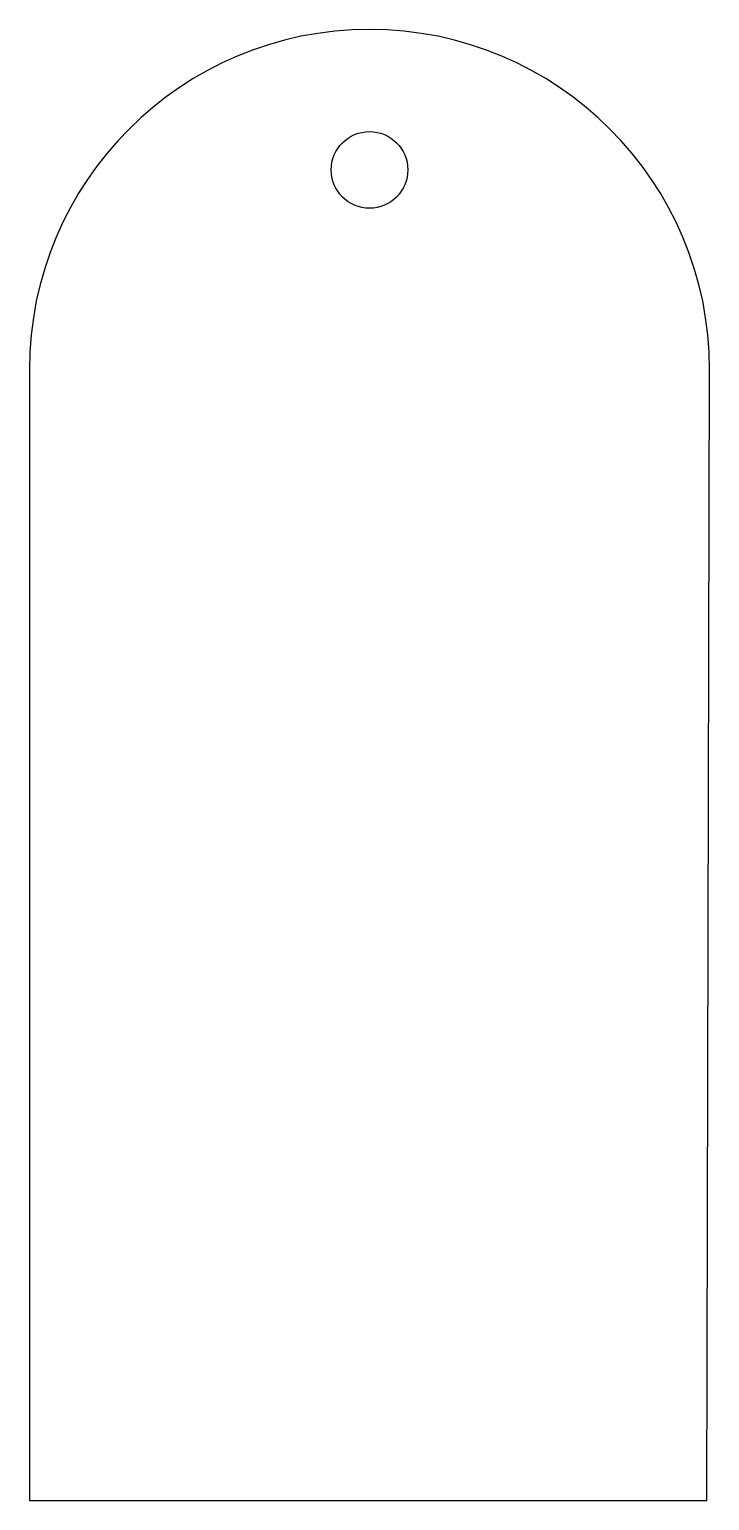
# Model space of a CAD drawing. Header units: centimetres. Extents: x -5 to 5, y -10.8 to 10.8.
import ezdxf

# ---------------------------------------------------------------- set-up
doc = ezdxf.new("R2010")
doc.units = ezdxf.units.CM
doc.header["$MEASUREMENT"] = 0
doc.layers.add('Camada 1', color=7, linetype='Continuous')

msp = doc.modelspace()

# ---------------------------------------------------------------- linework, layer by layer
at = {"layer": 'Camada 1'}
for points, knots in [([(4.94059, -10.76854), (4.94059, -10.76854), (-4.97882, -10.76854), (-4.97882, -10.76854), (-4.97882, -10.76854), (-4.97882, -10.76854), (-4.97882, 5.78969), (-4.97882, 5.78969), (-4.97882, 5.78969), (-4.97882, 8.53943), (-2.74971, 10.76854), (0.00003, 10.76854), (0.00003, 10.76854), (2.74977, 10.76854), (4.97883, 8.53943), (4.97883, 5.78969), (4.97883, 5.78969), (4.97883, 5.78969), (4.94059, -10.76854), (4.94059, -10.76854)], [0, 0, 0, 0, 0.16666667, 0.16666667, 0.16666667, 0.16666667, 0.33333333, 0.33333333, 0.33333333, 0.33333333, 0.5, 0.5, 0.5, 0.5, 0.66666667, 0.66666667, 0.66666667, 0.66666667, 1, 1, 1, 1]), ([(0.00003, 8.15097), (0.30986, 8.15097), (0.561, 8.40211), (0.561, 8.71194), (0.561, 8.71194), (0.561, 9.02177), (0.30986, 9.27291), (0.00003, 9.27291), (0.00003, 9.27291), (-0.3098, 9.27291), (-0.56094, 9.02177), (-0.56094, 8.71194), (-0.56094, 8.71194), (-0.56094, 8.40211), (-0.3098, 8.15097), (0.00003, 8.15097)], [0, 0, 0, 0, 0.2, 0.2, 0.2, 0.2, 0.4, 0.4, 0.4, 0.4, 0.6, 0.6, 0.6, 0.6, 1, 1, 1, 1])]:
    msp.add_open_spline(points, degree=3, knots=knots, dxfattribs=at)

doc.saveas('drawing.dxf')
